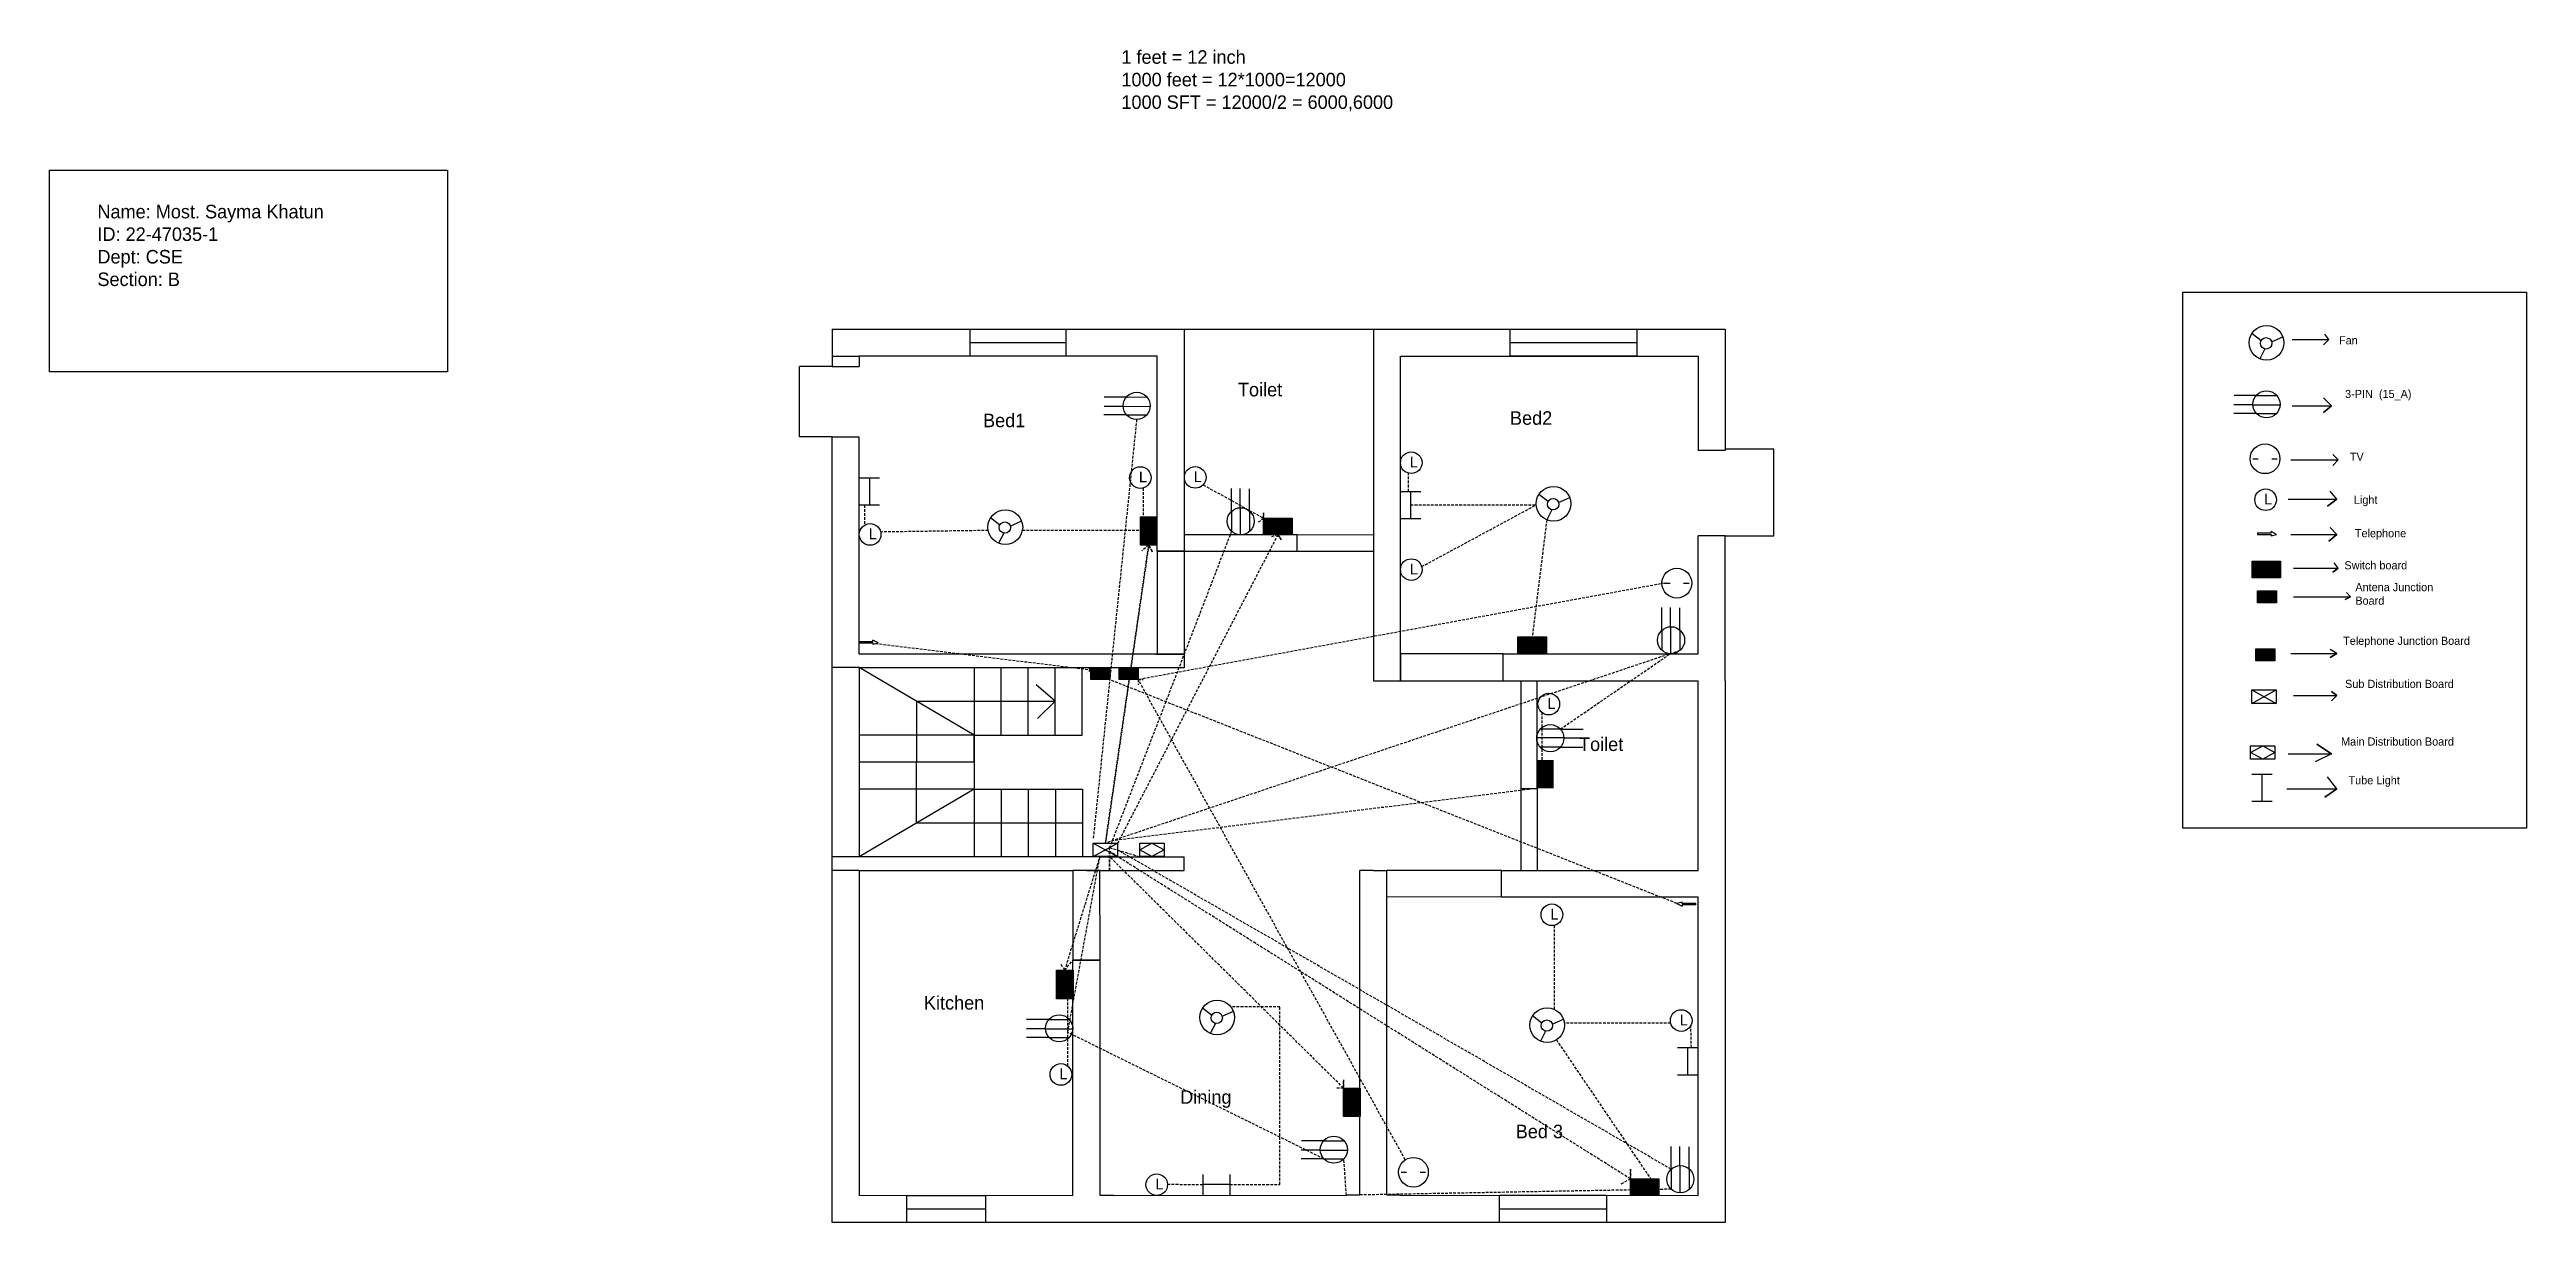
# Model space of a CAD drawing. Header units: inches. Extents: x -300 to 614, y -280 to 153.
import ezdxf

# ---------------------------------------------------------------- set-up
doc = ezdxf.new("R2010")
doc.units = ezdxf.units.IN
doc.header["$MEASUREMENT"] = 0
doc.linetypes.add('DASHEDX2', pattern=[1.5, 1, -0.5])

# ---------------------------------------------------------------- blocks, each defined once
blk = doc.blocks.new('Fan')
at = {"color": 7}
for p, q in [((40.01, -6.6), (36.58, -4)), ((43.91, -6.97), (48.05, -5.12)), ((41.44, -9.63), (39.52, -13.29))]:
    blk.add_line(p, q, dxfattribs=at)
for centre, radius in [((42.04, -7.38), 6.42), ((41.89, -7.56), 2.11)]:
    blk.add_circle(centre, radius, dxfattribs=at)
blk = doc.blocks.new('3-PIN')
at = {"color": 7}
for p, q in [((75, 25.02), (75, 33.41)), ((78.18, 26.32), (78.18, 33.37)), ((81.62, 25.12), (81.62, 33.3))]:
    blk.add_line(p, q, dxfattribs=at)
blk.add_circle((78.37, 21.31), 5.01, dxfattribs=at)
blk = doc.blocks.new('pin')
at = {"color": 7}
for p, q in [((168.94, -253.46), (178.95, -253.44)), ((170.14, -250.01), (177.74, -250)), ((170.24, -256.64), (177.64, -256.64))]:
    blk.add_line(p, q, dxfattribs=at)
at = {"color": 7, "rotation": 90}
blk.add_blockref('3-PIN', (195.26, -331.64), dxfattribs=at)
blk = doc.blocks.new('TV')
at = {"color": 7}
for p, q in [((210.5, -247.5), (212.5, -247.5)), ((217.5, -247.5), (219.5, -247.5))]:
    blk.add_line(p, q, dxfattribs=at)
blk.add_circle((215, -247.5), 5.5, dxfattribs=at)
blk = doc.blocks.new('Tube Light')
at = {"color": 7}
for p, q in [((290, -201.5), (297.5, -201.5)), ((293.75, -201.5), (293.75, -211.5)), ((290, -211.5), (297.5, -211.5))]:
    blk.add_line(p, q, dxfattribs=at)
blk = doc.blocks.new('Light')
at = {"color": 7}
blk.add_circle((200.5, -197), 4, dxfattribs=at)
at = {"color": 7, "insert": (200, -194.76), "char_height": 4, "width": 3.5, "attachment_point": 1}
blk.add_mtext('L', dxfattribs=at)
blk = doc.blocks.new('A$C26A6701F')
at = {"color": 7}
blk.add_blockref('Light', (-196.5, 201), dxfattribs=at)
blk = doc.blocks.new('Sub distribution')
at = {"color": 7}
for p, q in [((89, -134), (98, -139)), ((89, -139), (98, -134))]:
    blk.add_line(p, q, dxfattribs=at)
blk.add_lwpolyline([(89, -134), (98, -134), (98, -139), (89, -139)], close=True, dxfattribs=at)
blk = doc.blocks.new('Main distribution')
at = {"color": 7}
for p, q in [((112, -135.5), (116.5, -133)), ((116.5, -138), (112, -135.5)), ((116.5, -133), (121, -135.5)), ((121, -135.5), (116.5, -138))]:
    blk.add_line(p, q, dxfattribs=at)
blk.add_lwpolyline([(112, -133), (121, -133), (121, -138), (112, -138)], close=True, dxfattribs=at)
blk = doc.blocks.new('Telephone lime')
at = {"color": 7}
for p, q in [((408.5, -195.5), (413.5, -195.5)), ((408.5, -195.5), (408.5, -196)), ((408.5, -196), (413.5, -196)), ((413.5, -195.5), (413.5, -195)), ((415.5, -196), (413.5, -195)), ((413.5, -196), (413.5, -196.5)), ((413.5, -196.5), (415.5, -196))]:
    blk.add_line(p, q, dxfattribs=at)

msp = doc.modelspace()

# ---------------------------------------------------------------- hatches: boundary and pattern name
h = msp.add_hatch(color=7)
h.set_gradient(color1=(132, 132, 132), one_color=1, tint=1)
h.paths.add_polyline_path([(102.5, -30), (102.5, -19.5), (108.6, -19.5), (108.6, -30)])
at = {"linetype": 'DASHEDX2'}
h = msp.add_hatch(color=10, dxfattribs=at)
h.set_gradient(color1=(173, 173, 173), one_color=1, tint=1)
h.paths.add_polyline_path([(148, -20.04), (158.5, -20.04), (158.5, -26.15), (148, -26.15)])
h = msp.add_hatch(color=7)
h.set_gradient(color1=(132, 132, 132), one_color=1, tint=1)
h.paths.add_polyline_path([(513.18, -35.92), (523.68, -35.92), (523.68, -42.03), (513.18, -42.03)])
h = msp.add_hatch(color=7)
h.set_gradient(color1=(127, 63, 0), one_color=1, tint=1)
h.paths.add_polyline_path([(515.12, -46.83), (522.12, -46.83), (522.12, -51.33), (515.12, -51.33)])
h = msp.add_hatch(color=7)
h.set_gradient(color1=(132, 132, 132), one_color=1, tint=1)
h.paths.add_polyline_path([(241.96, -63.88), (252.46, -63.88), (252.46, -69.99), (241.96, -69.99)])
h = msp.add_hatch(color=7)
h.set_gradient(color1=(0, 255, 255), one_color=1, tint=1)
h.paths.add_polyline_path([(514.57, -68.2), (521.57, -68.2), (521.57, -72.7), (514.57, -72.7)])
h = msp.add_hatch(color=7)
h.set_gradient(color1=(0, 255, 255), one_color=1, tint=1)
h.paths.add_polyline_path([(84.17, -75.15), (91.17, -75.15), (91.17, -79.65), (84.17, -79.65)])
h = msp.add_hatch(color=7)
h.set_gradient(color1=(127, 63, 0), one_color=1, tint=1)
h.paths.add_polyline_path([(94.65, -75.13), (101.65, -75.13), (101.65, -79.63), (94.65, -79.63)])
h = msp.add_hatch(color=7)
h.set_gradient(color1=(132, 132, 132), one_color=1, tint=1)
h.paths.add_polyline_path([(249.02, -119.84), (249.02, -109.34), (255.12, -109.34), (255.12, -119.84)])
h = msp.add_hatch(color=7)
h.set_gradient(color1=(132, 132, 132), one_color=1, tint=1)
h.paths.add_polyline_path([(71.5, -197.5), (71.5, -187), (77.6, -187), (77.6, -197.5)])
h = msp.add_hatch(color=7)
h.set_gradient(color1=(132, 132, 132), one_color=1, tint=1)
h.paths.add_polyline_path([(177.5, -241), (177.5, -230.5), (183.6, -230.5), (183.6, -241)])
h = msp.add_hatch(color=7)
h.set_gradient(color1=(132, 132, 132), one_color=1, tint=1)
h.paths.add_polyline_path([(283.5, -264.05), (294, -264.05), (294, -270.15), (283.5, -270.15)])

# ---------------------------------------------------------------- linework, layer by layer
for p, q in [((-11.4, 49.85), (118.61, 49.85)), ((-11.4, 49.85), (-11.4, 39.9)), ((118.61, 49.85), (188.56, 49.85)), ((118.61, 49.85), (118.61, 39.86)), ((118.61, 49.85), (118.61, -32.19)), ((188.56, 49.85), (318.52, 49.85)), ((188.56, 49.85), (188.56, 39.88)), ((188.56, 49.85), (188.56, -32.17)), ((318.52, 49.85), (318.52, 39.8)), ((-11.4, 39.9), (-1.37, 39.9)), ((108.66, 39.86), (-1.37, 39.9)), ((108.66, -32.19), (108.66, 39.86)), ((198.57, -80.1), (198.52, 39.88)), ((198.52, 39.88), (308.48, 39.8)), ((118.61, -32.19), (108.66, -32.19)), ((188.56, -32.17), (188.56, -80.1)), ((118.63, -70.17), (-1.38, -70.17)), ((118.63, -70.17), (118.63, -75.28)), ((236.49, -70.12), (308.5, -70.1)), ((236.49, -80.1), (236.49, -70.12)), ((-11.45, -150.13), (-11.4, -80.12)), ((-1.38, -75.12), (-11.4, -75.16)), ((-1.38, -75.12), (118.63, -75.12)), ((188.56, -80.1), (198.57, -80.1)), ((236.49, -80.1), (308.57, -80.1)), ((308.57, -150.13), (308.57, -80.1)), ((318.52, -80.1), (318.52, -150.13)), ((-1.46, -145.1), (-11.44, -145.08)), ((87.54, -145.09), (-1.46, -145.1)), ((87.54, -145.09), (118.63, -145.08)), ((118.63, -150.1), (118.63, -145.08)), ((-11.45, -280.15), (-11.45, -150.13)), ((-1.46, -150.13), (-11.45, -150.13)), ((-1.46, -150.13), (-1.46, -270.13)), ((82.56, -150.12), (77.55, -150.12)), ((82.56, -150.12), (87.54, -150.12)), ((87.54, -150.12), (118.63, -150.1)), ((188.54, -150.16), (183.51, -150.16)), ((183.56, -270.1), (183.56, -150.16)), ((188.54, -150.16), (193.54, -150.16)), ((193.54, -270.1), (193.54, -150.16)), ((235.82, -159.97), (235.82, -150.13)), ((235.82, -150.13), (308.57, -150.13)), ((318.52, -150.13), (318.52, -280.15)), ((308.57, -159.97), (235.82, -159.97)), ((308.54, -270.17), (308.57, -159.97)), ((-11.45, -280.15), (-11.45, -270.13)), ((-1.49, -270.13), (77.51, -270.2)), ((92.56, -270.2), (87.58, -270.21)), ((92.56, -270.2), (178.57, -270.1)), ((183.56, -270.1), (178.57, -270.1)), ((198.59, -270.1), (193.54, -270.1)), ((198.59, -270.1), (308.54, -270.17)), ((82.56, -280.15), (-11.45, -280.15)), ((188.54, -280.15), (82.56, -280.15)), ((318.52, -280.15), (188.54, -280.15)), ((318.52, -280.15), (308.54, -280.15))]:
    msp.add_line(p, q)
at = {"color": 255}
for p, q in [((528, 46), (541.5, 46)), ((541.5, 46), (539.5, 44)), ((539.5, 44), (541.5, 46)), ((541.5, 46), (540, 48)), ((-11.4, 39.9), (-11.4, 36)), ((-1.37, 39.9), (-1.37, 36)), ((308.48, 39.8), (308.48, 5)), ((318.52, 39.8), (318.52, 5)), ((-11.4, 36), (-1.37, 36)), ((528, 21.5), (542.5, 21.5)), ((542.5, 21.5), (539.5, 24.5)), ((542.5, 21.5), (539.5, 19)), ((539.5, 19), (542.5, 21.5)), ((-11.4, -80.12), (-11.4, 10)), ((-11.4, 10), (-1.38, 10)), ((-1.38, -65.5), (-1.38, 10)), ((318.52, 5), (308.48, 5)), ((527.5, 1.5), (545, 1.5)), ((545, 1.5), (543, 3.5)), ((545, 1.5), (543, -0.5)), ((543, -0.5), (545, 1.5)), ((526.5, -13), (544.5, -13)), ((544.5, -13), (541, -15.5)), ((541, -15.5), (544.5, -13)), ((544.5, -13), (542, -10)), ((308.5, -70.1), (308.5, -26.5)), ((318.52, -26.5), (308.5, -26.5)), ((318.52, -80.1), (318.52, -26.5)), ((527.5, -26), (544.5, -26)), ((544.5, -26), (541.5, -28.5)), ((541.5, -28.5), (544.5, -26)), ((544.5, -26), (542, -23.5)), ((545, -38.5), (543.5, -36.5)), ((528.5, -38.5), (545, -38.5)), ((545, -38.5), (543, -40)), ((543, -40), (545, -38.5)), ((528.5, -49), (549.5, -49)), ((549.5, -49), (547.5, -50)), ((547.5, -50), (549.5, -49)), ((549.5, -49), (548, -47.5)), ((-1.38, -70.17), (-1.38, -65.5)), ((527.5, -70), (544.5, -70)), ((544.5, -70), (542, -68.5)), ((544.5, -70), (542, -71.5)), ((542, -71.5), (544.5, -70)), ((528.5, -85.5), (544.5, -85.5)), ((544.5, -85.5), (542.5, -84)), ((542.5, -84), (544.5, -85.5)), ((544.5, -85.5), (542.5, -87.5)), ((526.5, -107), (542.5, -107)), ((542.5, -107), (536.5, -110)), ((542.5, -107), (537, -103.5)), ((537, -103.5), (542.5, -107)), ((544.5, -120), (541, -115.5)), ((526, -120), (544.5, -120)), ((544.5, -120), (540, -123)), ((540, -123), (544.5, -120)), ((77.51, -270.2), (77.51, -183.22)), ((87.58, -183.22), (77.51, -183.22)), ((87.58, -270.21), (87.58, -183.22))]:
    msp.add_line(p, q, dxfattribs=at)
at = {"color": 168}
for p, q in [((39.62, 44.86), (74.87, 44.86)), ((239.06, 44.84), (285.9, 44.84)), ((16.21, -275.15), (45.2, -275.15)), ((235.15, -275.14), (274.6, -275.14))]:
    msp.add_line(p, q, dxfattribs=at)
at = {"color": 179}
for p, q in [((-11.4, 36), (-23.5, 36)), ((-23.5, 10), (-23.5, 36)), ((-11.4, 10), (-23.5, 10)), ((336.5, 5.5), (318.52, 5.5)), ((336.5, -26.5), (336.5, 5.5)), ((318.52, -26.5), (336.5, -26.5))]:
    msp.add_line(p, q, dxfattribs=at)
at = {"color": 88, "linetype": 'DASHEDX2'}
for p, q in [((101.09, 16.5), (85.07, -138.18)), ((136.13, -24.83), (91.08, -141.67)), ((75.61, -209.93), (87.54, -145.09)), ((298.55, -260.47), (94.07, -142.57)), ((170.24, -256.64), (75.61, -209.93))]:
    msp.add_line(p, q, dxfattribs=at)
at = {"color": 255, "linetype": 'DASHEDX2'}
for p, q in [((103.46, -8.87), (103.46, -19.5)), ((125.65, -7.67), (148, -20.04)), ((148, -20.04), (148, -18)), ((148, -18), (148, -20.04)), ((206.4, -37.89), (248.71, -15.08)), ((148, -20.04), (146, -21.5)), ((252.59, -20.58), (247.21, -63.88)), ((250.78, -91.77), (250.78, -109.5)), ((255.28, -170.42), (255.27, -201.36))]:
    msp.add_line(p, q, dxfattribs=at)
at = {"color": 7, "linetype": 'DASHEDX2'}
for p, q in [((201.5, -10.11), (201.5, -3.36)), ((0.5, -15.12), (0.55, -22.58)), ((202.29, -15.11), (248.71, -15.08)), ((46.28, -24.54), (6.52, -25.11)), ((58.91, -24.4), (102.5, -24.4)), ((75.61, -222.36), (75.61, -197.5)), ((154, -200.5), (135.91, -200.5)), ((154, -266.17), (154, -200.5)), ((298.37, -206.53), (259.13, -206.48)), ((306, -215.58), (305.82, -207.41)), ((256.14, -212.72), (291, -264.05)), ((112.5, -266.02), (125.49, -266.17)), ((135.49, -266.17), (154, -266.17))]:
    msp.add_line(p, q, dxfattribs=at)
at = {"color": 10, "linetype": 'DASHEDX2'}
for p, q in [((153.25, -26.15), (94.07, -140.01)), ((153.25, -26.15), (150.5, -27)), ((153.25, -26.15), (154.5, -28)), ((154.5, -28), (153.25, -26.15)), ((89.57, -140.01), (105.55, -30)), ((105.55, -30), (103, -32)), ((105.55, -30), (107, -32.5)), ((107, -32.5), (105.55, -30)), ((74.55, -187), (87.54, -145.09)), ((91.08, -150.11), (91.08, -141.67)), ((91.08, -141.67), (102.22, -145.03)), ((283.5, -264.05), (91.08, -143.13)), ((91.08, -143.13), (91.08, -150.11)), ((177.5, -230.5), (91.08, -145.01)), ((74.55, -187), (73, -184.5)), ((74.55, -187), (77.51, -183.22)), ((74.55, -187), (75.59, -183.65)), ((177.5, -230.5), (177.5, -227.5)), ((177.5, -227.5), (177.5, -230.5)), ((177.5, -230.5), (174.5, -230.5)), ((283.5, -264.05), (280, -266)), ((283.5, -264.05), (283.5, -260.5)), ((283.5, -260.5), (283.5, -264.05))]:
    msp.add_line(p, q, dxfattribs=at)
at = {"color": 7}
for p, q in [((160.33, -26.16), (118.61, -26.13)), ((160.33, -32.19), (160.33, -26.16)), ((118.61, -32.19), (160.33, -32.19)), ((-1.38, -75.12), (-1.46, -145.1)), ((41.05, -100.15), (-1.38, -75.12)), ((41.05, -75.12), (41.05, -145.09)), ((51.02, -100.14), (51, -75.12)), ((60.97, -100.13), (61.01, -75.12)), ((70.99, -87.64), (64, -81.5)), ((70.99, -100.11), (70.99, -75.12)), ((81, -100.1), (80.94, -75.12)), ((243.07, -80.1), (243.07, -119.84)), ((249.02, -119.84), (249.07, -80.1)), ((19.8, -132.59), (19.83, -87.64)), ((19.83, -87.64), (70.99, -87.64)), ((70.99, -87.64), (64.5, -94)), ((41.05, -100.15), (-1.41, -100.21)), ((41.05, -100.15), (51.02, -100.14)), ((41.05, -110.11), (41.05, -100.15)), ((51.02, -100.14), (60.97, -100.14)), ((60.97, -100.13), (70.99, -100.11)), ((70.99, -100.11), (81, -100.1)), ((41.05, -110.11), (-1.42, -110.11)), ((41.05, -110.11), (41.05, -120.08)), ((41.05, -120.08), (-1.46, -145.1)), ((41.05, -120.08), (-1.43, -120.15)), ((41.05, -120.08), (51.08, -120.08)), ((51.08, -120.08), (51.07, -145.09)), ((51.08, -120.08), (61.04, -120.08)), ((61.04, -120.08), (71.09, -120.08)), ((61.04, -120.08), (61.05, -145.09)), ((71.09, -120.08), (81.05, -120.08)), ((71.09, -120.08), (71.1, -145.09)), ((81.05, -120.08), (81.07, -145.09)), ((243.07, -119.84), (249.02, -119.84)), ((19.8, -132.59), (81.06, -132.58)), ((-1.46, -150.13), (77.55, -150.13))]:
    msp.add_line(p, q, dxfattribs=at)
at = {"color": 3}
for p, q in [((160.33, -26.16), (188.56, -26)), ((160.33, -32.19), (188.56, -32.17)), ((243.07, -119.84), (243, -150.13)), ((249.02, -119.84), (249, -150.13)), ((77.55, -150.12), (77.51, -183.22)), ((87.54, -150.12), (77.55, -150.12)), ((87.58, -183.22), (87.54, -150.12)), ((77.51, -183.22), (87.58, -183.22))]:
    msp.add_line(p, q, dxfattribs=at)
at = {"color": 98, "linetype": 'DASHEDX2'}
for p, q in [((105.55, -30), (89.57, -140.01)), ((301.78, -68.89), (89.57, -140.01)), ((283.5, -264.05), (94.07, -145.01)), ((298.54, -267.87), (294, -268))]:
    msp.add_line(p, q, dxfattribs=at)
at = {"color": 80}
for p, q in [((108.66, -32.19), (108.64, -70.17)), ((108.66, -32.19), (118.61, -32.19)), ((118.61, -32.19), (118.61, -70.17)), ((108.12, -70.17), (118.61, -70.17)), ((236.49, -70.12), (198.57, -70.14)), ((198.57, -70.14), (198.57, -80.1)), ((236.49, -80.1), (236.49, -70.12)), ((198.57, -80.1), (236.49, -80.1)), ((235.82, -150.13), (193.54, -150.16)), ((193.54, -159.92), (193.54, -150.16)), ((235.82, -159.97), (235.82, -150.13)), ((235.82, -159.97), (193.54, -159.92))]:
    msp.add_line(p, q, dxfattribs=at)
at = {"color": 5, "linetype": 'DASHEDX2'}
msp.add_line((296.14, -44), (101.65, -79.63), dxfattribs=at)
at = {"color": 234, "linetype": 'DASHEDX2'}
for p, q in [((4.62, -66.25), (84.17, -76)), ((84.17, -76), (83, -75.12)), ((84.17, -76), (83, -77))]:
    msp.add_line(p, q, dxfattribs=at)
at = {"color": 78, "linetype": 'DASHEDX2'}
for p, q in [((257.6, -97.91), (298.16, -70.1)), ((178.57, -270.1), (177.64, -256.64)), ((298.54, -267.87), (178.57, -270.1))]:
    msp.add_line(p, q, dxfattribs=at)
at = {"color": 6, "linetype": 'DASHEDX2'}
msp.add_line((300.64, -162.32), (91.14, -79.65), dxfattribs=at)
at = {"color": 166, "linetype": 'DASHEDX2'}
for p, q in [((200.33, -257.01), (101.65, -79.63)), ((101.65, -79.63), (101.65, -81.5)), ((101.65, -79.63), (103.5, -79.63))]:
    msp.add_line(p, q, dxfattribs=at)
at = {"color": 16, "linetype": 'DASHEDX2'}
msp.add_line((249.02, -119.84), (92.04, -139.18), dxfattribs=at)
at = {"color": 18}
msp.add_lwpolyline([(-300.5, 108.5), (-153.5, 108.5), (-153.5, 34), (-300.5, 34)], close=True, dxfattribs=at)
at = {"color": 255}
msp.add_lwpolyline([(487.5, 63.5), (614.5, 63.5), (614.5, -134.5), (487.5, -134.5)], close=True, dxfattribs=at)
at = {"color": 30}
for points in [[(39.62, 49.85), (74.87, 49.85), (74.87, 39.87), (39.62, 39.87)], [(239.06, 49.85), (285.9, 49.85), (285.9, 39.82), (239.06, 39.82)], [(16.21, -270.15), (45.2, -270.15), (45.2, -280.15), (16.21, -280.15)], [(235.15, -270.13), (274.6, -270.13), (274.6, -280.15), (235.15, -280.15)]]:
    msp.add_lwpolyline(points, close=True, dxfattribs=at)
at = {"color": 7}
for points in [[(102.5, -30), (102.5, -19.5), (108.6, -19.5), (108.6, -30)], [(148, -20.04), (158.5, -20.04), (158.5, -26.15), (148, -26.15)], [(513.18, -35.92), (523.68, -35.92), (523.68, -42.03), (513.18, -42.03)], [(515.12, -46.83), (522.12, -46.83), (522.12, -51.33), (515.12, -51.33)], [(241.96, -63.88), (252.46, -63.88), (252.46, -69.99), (241.96, -69.99)], [(514.57, -68.2), (521.57, -68.2), (521.57, -72.7), (514.57, -72.7)], [(84.17, -75.15), (91.17, -75.15), (91.17, -79.65), (84.17, -79.65)], [(94.65, -75.13), (101.65, -75.13), (101.65, -79.63), (94.65, -79.63)], [(71.5, -197.5), (71.5, -187), (77.6, -187), (77.6, -197.5)], [(177.5, -241), (177.5, -230.5), (183.6, -230.5), (183.6, -241)], [(283.5, -264.05), (294, -264.05), (294, -270.15), (283.5, -270.15)]]:
    msp.add_lwpolyline(points, close=True, dxfattribs=at)

# ---------------------------------------------------------------- block references
for name, p in [('Fan', (476.43, 52.16)), ('pin', (-72.85, 274.77)), ('pin', (344.51, 275.33)), ('Light', (2.04, 197.5)), ('TV', (302.92, 249.45)), ('Tube Light', (-291.37, 196.38)), ('Light', (-98.05, 192)), ('Light', (-77.77, 192.07)), ('Fan', (213.07, -7.29)), ('Fan', (10.53, -15.92)), ('Tube Light', (-91.46, 191.39)), ('A$C26A6701F', (514.14, -17.18)), ('Light', (-197.88, 171)), ('Telephone lime', (106.68, 170.03)), ('Light', (2.05, 158)), ('TV', (85.64, 203.5)), ('Telephone lime', (-409.88, 130)), ('Light', (52.82, 108.32)), ('Sub distribution', (424.05, 50.54)), ('Main distribution', (400.56, 28.94)), ('Tube Light', (223, 87)), ('Sub distribution', (-3.93, -6.01)), ('Main distribution', (-9.78, -7.03)), ('Light', (54, 30.5)), ('Fan', (88.78, -197.04)), ('Fan', (210.71, -199.88)), ('pin', (-101.5, 44.81)), ('Light', (101.76, -8.59)), ('Tube Light', (10.84, -14.08)), ('Light', (-127.39, -28.49)), ('pin', (0, 0)), ('pin', (0, 0)), ('TV', (-11.67, -14.12)), ('Light', (-92, -69.19))]:
    msp.add_blockref(name, p, dxfattribs=at)
for name, p, rotation in [('pin', (392.77, 152.81), 270), ('pin', (551.78, 108.85), 270), ('pin', (427.84, -354.55), 180), ('Telephone lime', (716.14, -358.32), 180), ('pin', (555.19, -90.23), 270), ('Tube Light', (336.99, 27.58), 270)]:
    msp.add_blockref(name, p, dxfattribs=dict(at, rotation=rotation))

# ---------------------------------------------------------------- texts
at = {"color": 255, "linetype": 'DASHEDX2', "char_height": 5, "attachment_point": 1}
for s, insert, width in [('1 feet = 12 inch\\P1000 feet = 12*1000=12000\\P1000 SFT = 12000/2 = 6000,6000', (95.46, 152.85), 181), ('Toilet', (138.5, 30), 37.5), ('Toilet', (264.5, -101), 37.5)]:
    msp.add_mtext(s, dxfattribs=dict(at, insert=insert, width=width))
at = {"color": 255, "attachment_point": 1}
for s, insert, char_height, width in [('Name: Most. Sayma Khatun\\PID: 22-47035-1\\PDept: CSE\\PSection: B', (-282.81, 95.75), 5, 386.5), ('Fan', (545.27, 47.2), 3, 37.5), ('3-PIN  (15_A)', (547.51, 27.4), 3, 31.5), ('TV', (549.25, 4.2), 3, 32.5), ('Light', (550.76, -11.68), 3, 19.5), ('Telephone', (551.12, -24.04), 3, 58.5), ('Switch board', (547.25, -35.9), 3, 79), ('Antena Junction Board', (551.29, -43.97), 3, 31.5), ('Telephone Junction Board', (546.78, -63.79), 3, 51), ('Sub Distribution Board', (547.5, -79.71), 3, 55.5), ('Main Distribution Board', (546, -101), 3, 50), ('Tube Light', (548.77, -115.31), 3, 23)]:
    msp.add_mtext(s, dxfattribs=dict(at, insert=insert, char_height=char_height, width=width))
at = {"color": 7, "attachment_point": 1}
for s, insert, char_height, width in [('\\P{\\H25x;Bed1}', (44.35, 18.94), 0.2, 30.5), ('Bed2', (239, 19.5), 5, 37), ('Kitchen', (22.5, -196.5), 5, 33.5), ('Dining', (117.17, -231.32), 5, 42), ('Bed 3', (241.13, -244.04), 5, 34)]:
    msp.add_mtext(s, dxfattribs=dict(at, insert=insert, char_height=char_height, width=width))

doc.saveas('drawing.dxf')
